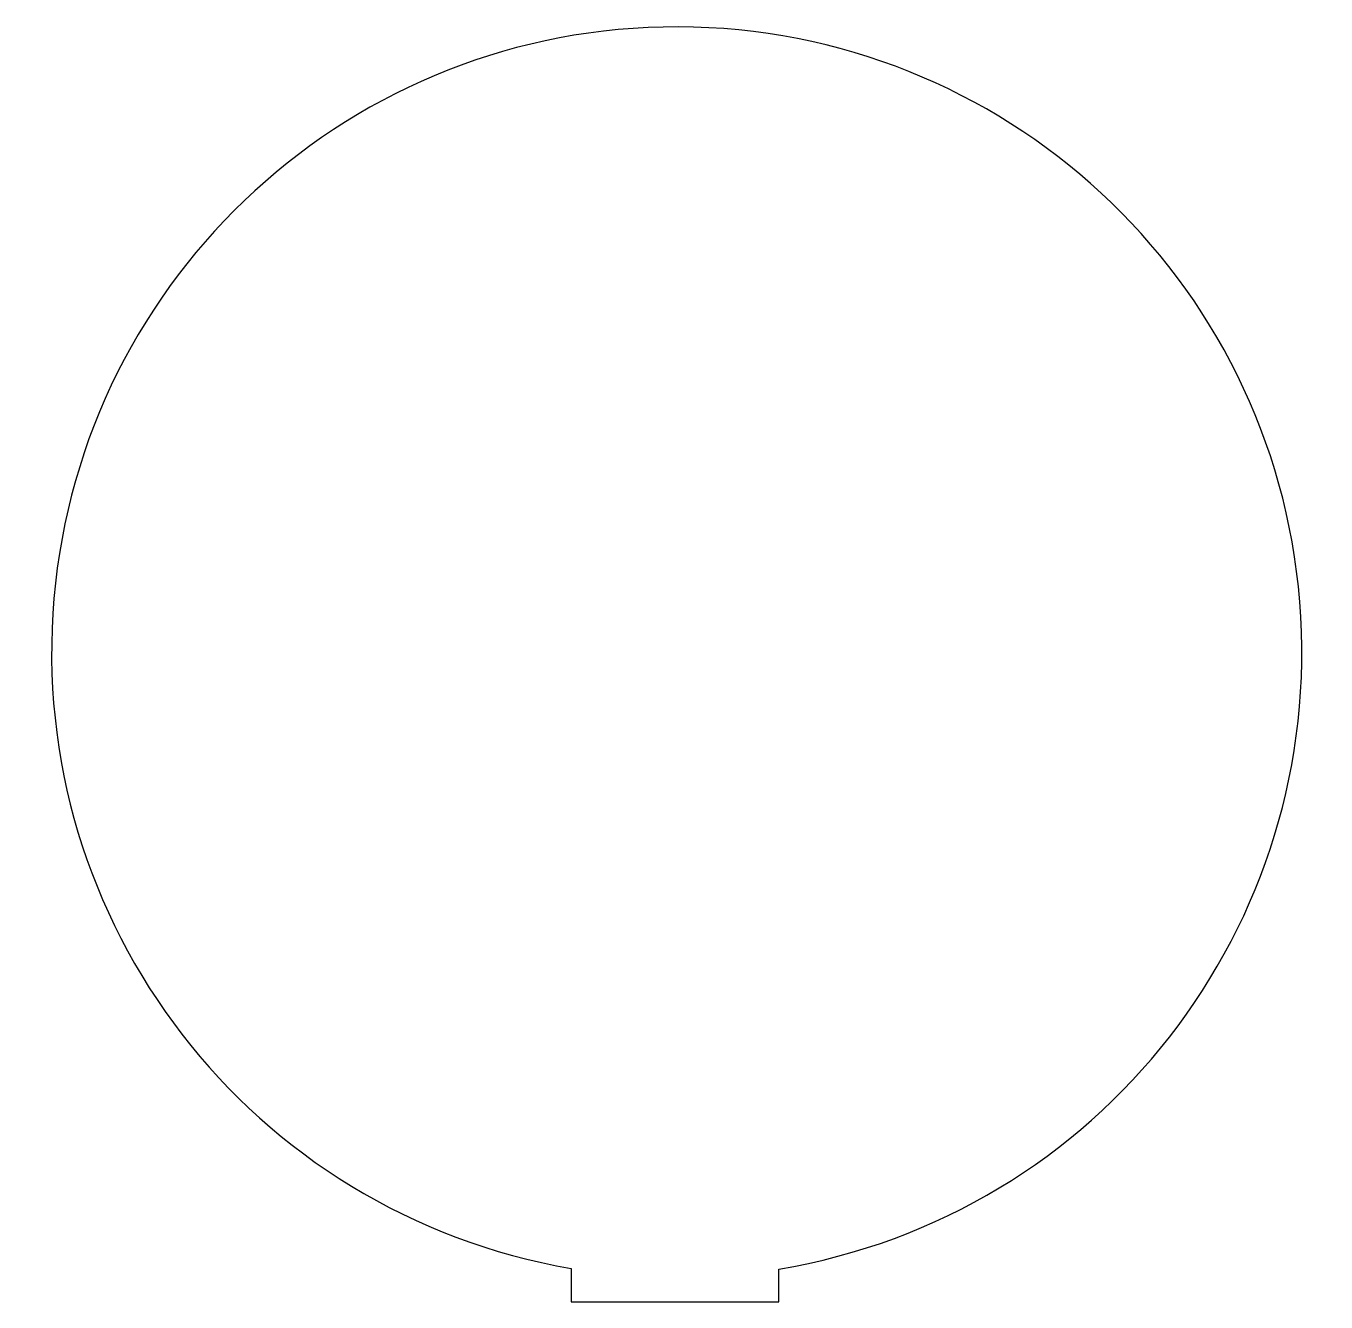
# Model space of a CAD drawing. Extents: x -18.8 to 18.7, y -18.7 to 18.1.
import ezdxf

# ---------------------------------------------------------------- set-up
doc = ezdxf.new("R2010")
doc.units = 0
doc.layers.get('0').update_dxf_attribs({"linetype": 'continuous'})

# ---------------------------------------------------------------- blocks, each defined once
blk = doc.blocks.new('PAD')
at = {"color": 0}
for p, q in [((-3.042, -17.776), (-3.042, -18.743)), ((2.945, -18.743), (2.945, -17.792)), ((-3.042, -18.743), (2.945, -18.743))]:
    blk.add_line(p, q, dxfattribs=at)
blk.add_arc((0, 0), 18.034, -80.6016, -99.7117, dxfattribs=at)

msp = doc.modelspace()

# ---------------------------------------------------------------- block references
at = {"color": 0}
msp.add_blockref('PAD', (0, 0), dxfattribs=at)

doc.saveas('drawing.dxf')
